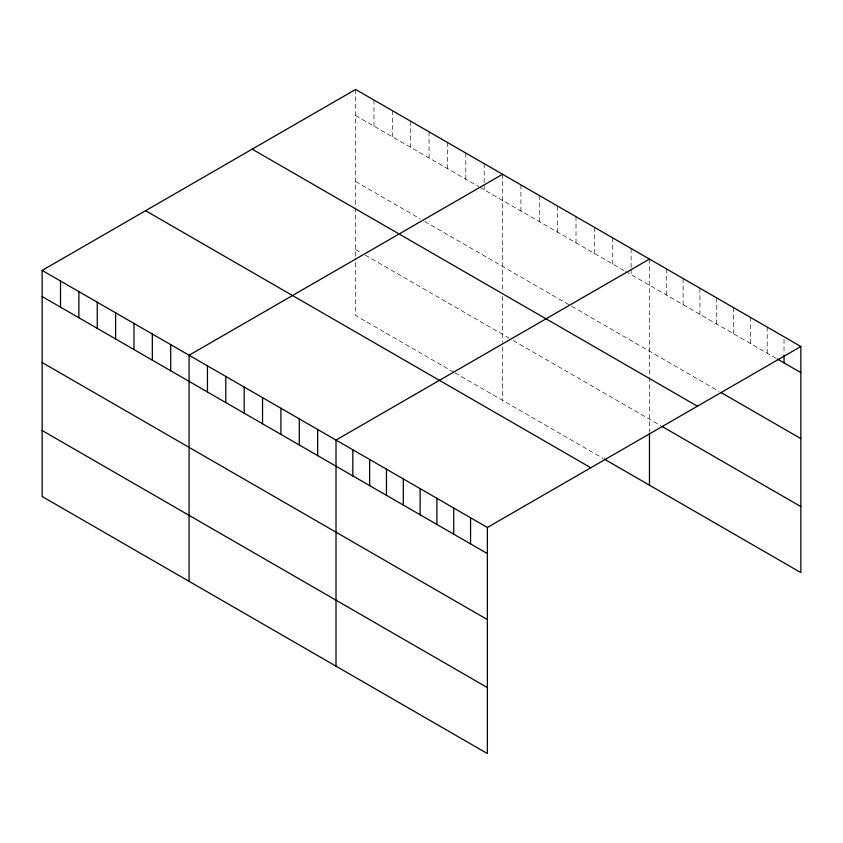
<?xml version="1.0" encoding="UTF-8"?>
<svg xmlns="http://www.w3.org/2000/svg" width="843" height="843" viewBox="0 0 843 843"><rect width="100%" height="100%" fill="white"/><g stroke="black" fill="none" stroke-linecap="round" stroke-linejoin="round"><path stroke-width="0.63" stroke-dasharray="4.21 3.16" d="M355.62 115.565L478.771 186.672M479.857 187.294L624.621 270.877M625.706 271.499L776.182 358.38M355.62 181.551L420.436 218.98M424.756 221.477L570.606 305.672M571.68 306.304L718.995 391.352M355.62 249.539L361.015 252.658M365.335 255.155L509.024 338.117M513.345 340.604L660.68 425.673M453.924 372.29L355.62 315.535L355.62 258.422M455.009 372.912L603.019 458.36M784.032 339.392L784.032 353.765M767.214 327.073L767.214 353.196M750.386 317.358L750.386 343.48M733.568 307.653L733.568 333.775M716.75 297.937L716.75 324.06M699.932 288.222L699.932 314.355M683.115 278.517L683.115 304.639M666.286 268.801L666.286 294.934M649.468 259.096L649.468 376.052M649.468 377.358L649.468 431.89M631.101 248.495L631.101 268.085M631.101 269.391L631.101 274.618M612.735 237.884L612.735 264.017M594.368 227.283L594.368 253.406M576.011 216.683L576.011 242.805M557.644 206.071L557.644 232.204M539.278 195.471L539.278 221.604M520.911 184.87L520.911 210.992M502.544 174.269L502.544 291.225M502.544 296.451L502.544 341.984M502.544 347.063L502.544 400.362M484.177 163.658L484.177 189.791M465.81 153.057L465.81 179.19M447.443 142.456L447.443 168.579M429.076 131.856L429.076 157.978M410.71 121.244L410.71 147.377M392.343 110.644L392.343 136.777M373.986 100.043L373.986 126.165M355.62 89.442L355.62 206.398M355.62 207.705L355.62 257.157"/><path stroke-width="1.26" d="M42.15 270.413L487.38 527.465L487.38 753.558L42.15 496.506L42.15 270.413L355.62 89.442L800.85 346.494L800.85 572.587L604.094 458.992M502.544 174.269L189.074 355.24L189.074 581.333M649.468 259.096L336.009 440.067L336.009 666.16M487.38 527.465L800.85 346.494M777.299 359.023L800.85 372.617M721.239 392.638L800.85 438.602M252.173 149.158L697.403 406.21M661.808 426.316L800.85 506.59M145.597 210.697L590.827 467.749M42.15 296.546L487.38 553.598M42.15 362.532L487.38 619.584M42.15 430.52L487.38 687.572M784.032 355.072L784.032 362.911M649.468 433.154L649.468 485.189M470.563 517.76L470.563 543.883M453.745 508.044L453.745 534.177M436.927 498.339L436.927 524.462M420.109 488.624L420.109 514.757M403.281 478.919L403.281 505.041M386.463 469.203L386.463 495.326M369.645 459.498L369.645 485.621M352.827 449.783L352.827 475.905M317.642 429.466L317.642 455.599M299.276 418.866L299.276 444.988M280.909 408.265L280.909 434.387M262.542 397.654L262.542 423.787M244.175 387.053L244.175 413.186M225.808 376.452L225.808 402.575M207.441 365.851L207.441 391.974M170.707 344.639L170.707 370.762M152.341 334.039L152.341 360.161M133.984 323.438L133.984 349.56M115.617 312.827L115.617 338.96M97.251 302.226L97.251 328.349M78.884 291.625L78.884 317.748M60.517 281.025L60.517 307.147"/></g></svg>
